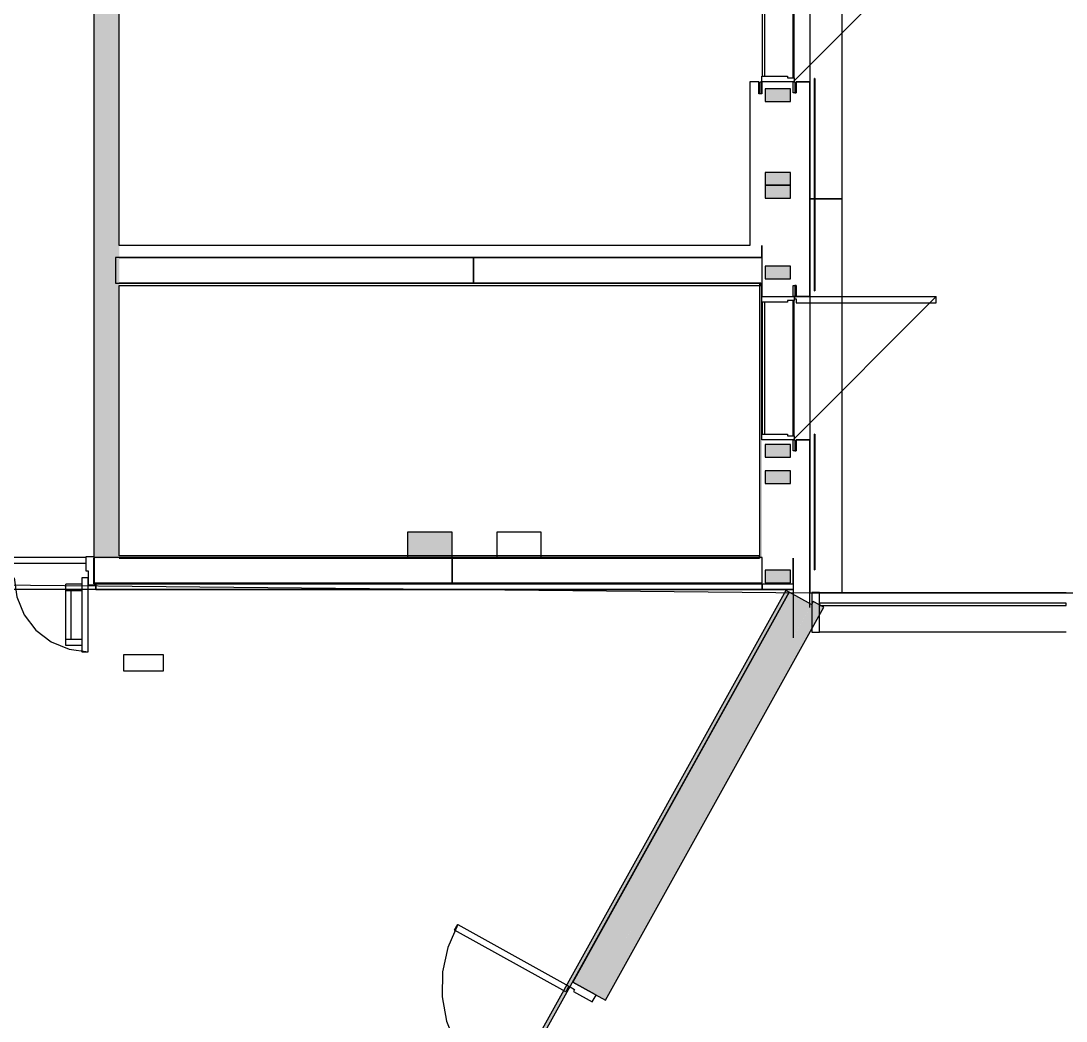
# Model space of a CAD drawing. Header units: metres. Extents: x 2.3 to 42.8, y 0.9 to 31.9.
# Drawn here: x 12.314 to 14.9, y 12.597 to 15.073 of the extents above; entities that cross this region are included whole.
import ezdxf

# ---------------------------------------------------------------- set-up
doc = ezdxf.new("R2010")
doc.units = ezdxf.units.M
for name, color, linetype in [('ARREDI', 9, 'Continuous'), ('PARETI_STRUTTURE', 7, 'Continuous'), ('PILASTRI_SETTI', 8, 'Continuous')]:
    doc.layers.add(name, color=color, linetype=linetype)

msp = doc.modelspace()

# ---------------------------------------------------------------- linework, layer by layer
at = {"layer": 'ARREDI'}
for points in [[(14.2775, 14.6198), (14.2775, 14.9302)], [(14.2779, 14.9302), (14.2779, 14.6198)], [(14.2775, 14.4045), (14.2775, 14.6198)], [(14.2779, 14.6198), (14.2779, 14.4045)], [(14.2775, 13.7142), (14.2775, 14.0502)], [(14.2779, 14.0502), (14.2779, 13.7142)]]:
    msp.add_lwpolyline(points, dxfattribs=at)
for points in [[(14.2775, 14.9302), (14.2775, 14.6198), (14.2779, 14.6198), (14.2779, 14.9302)], [(14.2182, 14.9048), (14.1552, 14.9048), (14.1552, 14.8733), (14.2182, 14.8733)], [(14.1552, 14.6661), (14.2182, 14.6661), (14.2182, 14.6976), (14.1552, 14.6976)], [(14.1552, 14.6346), (14.2182, 14.6346), (14.2182, 14.6661), (14.1552, 14.6661)], [(14.2775, 14.6198), (14.2775, 14.4045), (14.2779, 14.4045), (14.2779, 14.6198)], [(13.4339, 14.4242), (13.4339, 14.4872), (12.548, 14.4872), (12.548, 14.4242)], [(13.4339, 14.4872), (13.4339, 14.4242), (14.1482, 14.4242), (14.1482, 14.4872)], [(14.1552, 14.4342), (14.2182, 14.4342), (14.2182, 14.4657), (14.1552, 14.4657)], [(14.2775, 14.0502), (14.2775, 13.7142), (14.2779, 13.7142), (14.2779, 14.0502)], [(14.2182, 14.0247), (14.1552, 14.0247), (14.1552, 13.9932), (14.2182, 13.9932)], [(14.1552, 13.9278), (14.2182, 13.9278), (14.2182, 13.9593), (14.1552, 13.9593)], [(13.3808, 13.7447), (13.3808, 13.8077), (13.2705, 13.8077), (13.2705, 13.7447)], [(13.6013, 13.7447), (13.6013, 13.8077), (13.491, 13.8077), (13.491, 13.7447)], [(13.3808, 13.6817), (13.3808, 13.7447), (12.4949, 13.7447), (12.4949, 13.6817)], [(14.1482, 13.6817), (14.1482, 13.7447), (13.3808, 13.7447), (13.3808, 13.6817)], [(14.2182, 13.6817), (14.2182, 13.7132), (14.1552, 13.7132), (14.1552, 13.6817)], [(14.9, 13.6318), (14.2901, 13.6318), (14.2901, 13.6259), (14.9, 13.6259)], [(12.5678, 13.4647), (12.6662, 13.4647), (12.6662, 13.5041), (12.5678, 13.5041)]]:
    msp.add_lwpolyline(points, close=True, dxfattribs=at)
at = {"layer": 'PARETI_STRUTTURE'}
for points in [[(14.2244, 26.5545), (14.2661, 26.5545), (14.2661, 24.1386), (14.2661, 23.6661), (14.2661, 23.2328), (14.2661, 22.7603), (14.2661, 22.3274), (14.2661, 21.8549), (14.2661, 21.4218), (14.2661, 20.9493), (14.2661, 15.2767), (14.2661, 14.9224), (14.2661, 14.3907), (14.2661, 14.0363), (14.2661, 13.6575)], [(14.2779, 26.1783), (14.345, 26.1813), (14.345, 14.6329), (14.2779, 14.6329)], [(12.4939, 15.3043), (12.4939, 13.743)], [(12.5569, 14.5167), (12.5569, 15.3043)], [(14.1482, 15.263), (14.1482, 14.9361)], [(14.1543, 14.9361), (14.1543, 15.2629)], [(14.2283, 15.2708), (14.2323, 15.2708), (14.2323, 15.261), (14.5787, 15.261), (14.5787, 15.2767), (14.2244, 14.9224), (14.2283, 14.9224)], [(14.2244, 14.9322), (14.2244, 15.2669)], [(14.2269, 14.9322), (14.2269, 15.2669)], [(14.1472, 14.9361), (14.2106, 14.9361)], [(14.1472, 14.8928), (14.1472, 14.9224), (14.1472, 14.9361)], [(14.2106, 14.9361), (14.2106, 14.9322)], [(14.2106, 14.9322), (14.2273, 14.9322)], [(14.2273, 14.9322), (14.2273, 14.9224)], [(14.1472, 14.8928), (14.1393, 14.8928), (14.1393, 14.9224), (14.1177, 14.9224), (14.1177, 14.5167)], [(14.1433, 14.9224), (14.1472, 14.9224)], [(14.1433, 14.8928), (14.1433, 14.9224)], [(14.2244, 14.8948), (14.2244, 14.9224), (14.1472, 14.9224), (14.1472, 14.8928)], [(14.2273, 14.9224), (14.1472, 14.9224)], [(14.2244, 14.4183), (14.2323, 14.4183), (14.2323, 14.3907), (14.2661, 14.3907), (14.2661, 14.9224), (14.2323, 14.9224), (14.2323, 14.8948), (14.2244, 14.8948)], [(14.2244, 14.8948), (14.2244, 14.9224)], [(14.2323, 14.9224), (14.2323, 14.8948), (14.2283, 14.8948)], [(14.2283, 14.8948), (14.2323, 14.8948), (14.2323, 14.9224), (14.2661, 14.9224)], [(14.2283, 14.9224), (14.2283, 14.8948)], [(14.2661, 14.9224), (14.2323, 14.9224)], [(14.1472, 14.8928), (14.1433, 14.8928)], [(14.2283, 14.8948), (14.2244, 14.8948)], [(14.2779, 14.6329), (14.345, 14.6329), (14.345, 13.6584)], [(14.1177, 14.5167), (12.5569, 14.5167)], [(12.5569, 14.4872), (14.1472, 14.4872), (14.1472, 14.5167)], [(14.1472, 14.5167), (14.1472, 14.4872)], [(14.1472, 14.4872), (12.5569, 14.4872)], [(12.5569, 14.4242), (14.1472, 14.4242)], [(14.1443, 14.4242), (12.5569, 14.4242)], [(12.5569, 14.4183), (14.1443, 14.4183), (14.1443, 14.4242)], [(12.5569, 13.749), (12.5569, 14.4183)], [(14.1472, 14.0363), (14.1472, 14.4212), (14.1413, 14.4212), (14.1413, 13.743)], [(14.1472, 14.4242), (14.1472, 14.3907), (14.2244, 14.3907)], [(14.2244, 14.3907), (14.2244, 14.4183)], [(14.2244, 14.4183), (14.2283, 14.4183)], [(14.2244, 14.3907), (14.2244, 14.4183)], [(14.2283, 14.4183), (14.2323, 14.4183), (14.2323, 14.3907), (14.2661, 14.3907)], [(14.2661, 14.3907), (14.2323, 14.3907), (14.2323, 14.4183), (14.2283, 14.4183)], [(14.2283, 14.4183), (14.2283, 14.3907)], [(14.1472, 14.3907), (14.2273, 14.3907)], [(14.1472, 14.3769), (14.1472, 14.3884)], [(14.2106, 14.3809), (14.2106, 14.3769)], [(14.2273, 14.3809), (14.2106, 14.3809)], [(14.2283, 14.3848), (14.2323, 14.3848), (14.2323, 14.3749), (14.5787, 14.3749), (14.5787, 14.3907), (14.2244, 14.0363), (14.2283, 14.0363)], [(14.2283, 14.3907), (14.2244, 14.3907)], [(14.2244, 14.0462), (14.2244, 14.3809)], [(14.2269, 14.0462), (14.2269, 14.3809)], [(14.2273, 14.3907), (14.2273, 14.3809)], [(14.2283, 14.3848), (14.2283, 14.3907), (14.5787, 14.3907)], [(14.2106, 14.3769), (14.1472, 14.3769)], [(14.1482, 14.377), (14.1482, 14.0501)], [(14.1543, 14.0501), (14.1543, 14.3769)], [(14.1472, 14.0501), (14.2106, 14.0501)], [(14.2106, 14.0501), (14.2106, 14.0462)], [(14.2106, 14.0462), (14.2273, 14.0462)], [(14.2273, 14.0462), (14.2273, 14.0363)], [(14.2244, 14.0088), (14.2244, 14.0363), (14.1472, 14.0363)], [(14.2273, 14.0363), (14.1472, 14.0363)], [(14.2661, 13.6212), (14.2661, 14.0363), (14.2323, 14.0363), (14.2323, 14.0088), (14.2244, 14.0088)], [(14.2244, 14.0088), (14.2244, 14.0363)], [(14.2661, 14.0363), (14.2323, 14.0363), (14.2323, 14.0088), (14.2283, 14.0088)], [(14.2283, 14.0088), (14.2323, 14.0088), (14.2323, 14.0363), (14.2661, 14.0363)], [(14.2283, 14.0363), (14.2283, 14.0088)], [(14.2283, 14.0088), (14.2244, 14.0088)], [(12.4742, 13.7447), (11.923, 13.7447)], [(12.4939, 13.7462), (12.4742, 13.7462), (12.4742, 13.7115), (12.4801, 13.7115), (12.4801, 13.6769), (12.4978, 13.6769), (12.4978, 13.68), (12.4939, 13.68)], [(12.4939, 13.68), (12.4939, 13.743)], [(12.4939, 13.68), (14.2244, 13.68), (14.2244, 13.743)], [(12.4939, 13.743), (12.4939, 13.68)], [(12.5569, 13.7431), (14.1413, 13.743), (14.1413, 13.7489), (12.5569, 13.749)], [(14.1413, 13.743), (12.5569, 13.743)], [(14.2244, 13.743), (14.2244, 13.546)], [(11.923, 13.7304), (12.4742, 13.7304)], [(11.9171, 13.3147), (11.9171, 13.6946), (11.9328, 13.6946), (11.9328, 13.3147), (11.9171, 13.3147), (12.297, 13.6946), (12.3033, 13.6472), (12.3216, 13.6031), (12.3507, 13.5652), (12.3886, 13.5361), (12.4327, 13.5178), (12.4801, 13.5115)], [(12.4801, 13.6946), (12.4644, 13.6946), (12.4644, 13.5115), (12.4801, 13.5115)], [(12.4801, 13.5115), (12.4801, 13.6946)], [(12.4988, 13.68), (12.4988, 13.666), (11.9003, 13.666)], [(17.4986, 13.6564), (14.2661, 13.6564), (11.9171, 13.68)], [(12.425, 13.543), (12.425, 13.6631), (12.425, 13.6789)], [(12.4644, 13.6789), (12.425, 13.6789)], [(12.425, 13.6631), (12.4644, 13.6631)], [(12.4368, 13.6631), (12.4368, 13.543)], [(14.2063, 13.6635), (12.4428, 10.4875)], [(13.0124, 11.493), (14.2149, 13.6587), (14.2063, 13.6635)], [(14.2149, 13.6587), (13.6793, 12.694), (13.7343, 12.6634)], [(14.27, 13.6281), (14.2149, 13.6587)], [(14.2901, 13.6584), (14.8999, 13.6584)], [(13.7602, 12.6491), (14.3002, 13.6217), (14.2744, 13.636), (14.27, 13.6282)], [(14.8999, 13.5599), (14.2901, 13.5599), (14.2901, 13.6035)], [(12.425, 13.543), (12.4644, 13.543)], [(12.425, 13.5273), (12.425, 13.543)], [(12.4644, 13.5273), (12.425, 13.5273)], [(13.3944, 12.8364), (13.3699, 12.7797), (13.3569, 12.7194), (13.3559, 12.6576), (13.367, 12.5969), (13.3897, 12.5395), (13.4232, 12.4876), (13.4661, 12.4432), (13.5169, 12.4081), (13.4602, 12.4326), (13.3999, 12.4457), (13.3381, 12.4466), (13.2774, 12.4356), (13.22, 12.4128), (13.1681, 12.3794), (13.1237, 12.3364), (13.0886, 12.2856)], [(13.6622, 12.6697), (13.3868, 12.8226), (13.3944, 12.8364)], [(13.3944, 12.8364), (13.6698, 12.6835)], [(13.6698, 12.6835), (13.6622, 12.6697)], [(13.6726, 12.682), (13.6836, 12.6758), (13.6807, 12.6707), (13.7275, 12.6447), (13.7371, 12.6619)], [(13.7343, 12.6634), (13.6793, 12.694)], [(13.7343, 12.6634), (13.7602, 12.6491)]]:
    msp.add_lwpolyline(points, dxfattribs=at)
for points in [[(14.2182, 14.9048), (14.1552, 14.9048), (14.1552, 14.8733), (14.2182, 14.8733)], [(14.1552, 14.6661), (14.2182, 14.6661), (14.2182, 14.6976), (14.1552, 14.6976)], [(14.1552, 14.6346), (14.2182, 14.6346), (14.2182, 14.6661), (14.1552, 14.6661)], [(14.2661, 14.6329), (14.2775, 14.6329)], [(13.4339, 14.4242), (13.4339, 14.4872), (12.548, 14.4872), (12.548, 14.4242)], [(13.4339, 14.4872), (13.4339, 14.4242), (14.1482, 14.4242), (14.1482, 14.4872)], [(14.1552, 14.4342), (14.2182, 14.4342), (14.2182, 14.4657), (14.1552, 14.4657)], [(14.2182, 14.0247), (14.1552, 14.0247), (14.1552, 13.9932), (14.2182, 13.9932)], [(14.1552, 13.9278), (14.2182, 13.9278), (14.2182, 13.9593), (14.1552, 13.9593)], [(13.3808, 13.7447), (13.3808, 13.8077), (13.2705, 13.8077), (13.2705, 13.7447)], [(13.6013, 13.7447), (13.6013, 13.8077), (13.491, 13.8077), (13.491, 13.7447)], [(13.3808, 13.6817), (13.3808, 13.7447), (12.4949, 13.7447), (12.4949, 13.6817)], [(14.1482, 13.6817), (14.1482, 13.7447), (13.3808, 13.7447), (13.3808, 13.6817)], [(14.2182, 13.6817), (14.2182, 13.7132), (14.1552, 13.7132), (14.1552, 13.6817)], [(12.4988, 13.68), (12.4988, 13.666)], [(12.4988, 13.666), (14.1482, 13.666), (14.1482, 13.68), (14.1482, 13.666)], [(14.1482, 13.68), (14.1482, 13.666)], [(14.1482, 13.666), (14.2244, 13.666)], [(14.2901, 13.6584), (14.2704, 13.6584), (14.2704, 13.5599), (14.2901, 13.5599)]]:
    msp.add_lwpolyline(points, close=True, dxfattribs=at)
at = {"layer": 'PILASTRI_SETTI'}
for points in [[(12.5569, 13.743), (12.5569, 15.3043), (12.4939, 13.743), (12.4939, 15.3043)], [(14.2182, 14.8733), (14.2182, 14.9048), (14.1552, 14.8733), (14.1552, 14.9048)], [(14.2182, 14.6661), (14.2182, 14.6976), (14.1552, 14.6661), (14.1552, 14.6976)], [(14.2182, 14.6346), (14.2182, 14.6661), (14.1552, 14.6346), (14.1552, 14.6661)], [(14.2182, 14.4342), (14.2182, 14.4657), (14.1552, 14.4342), (14.1552, 14.4657)], [(14.1472, 13.743), (14.1472, 14.4212), (14.1413, 13.743), (14.1413, 14.4212)], [(14.2182, 13.9932), (14.2182, 14.0247), (14.1552, 13.9932), (14.1552, 14.0247)], [(14.2182, 13.9278), (14.2182, 13.9593), (14.1552, 13.9278), (14.1552, 13.9593)], [(13.3808, 13.7447), (13.3808, 13.8077), (13.2705, 13.7447), (13.2705, 13.8077)], [(14.2182, 13.6817), (14.2182, 13.7132), (14.1552, 13.6817), (14.1552, 13.7132)], [(12.4514, 10.4827), (14.2149, 13.6587), (12.4428, 10.4875), (14.2063, 13.6635)], [(13.7343, 12.6634), (14.27, 13.6281), (13.6793, 12.694), (14.2149, 13.6587)], [(13.7601, 12.6491), (14.3002, 13.6217), (13.7343, 12.6634), (14.2744, 13.636)]]:
    msp.add_solid(points, dxfattribs=at)

doc.saveas('drawing.dxf')
